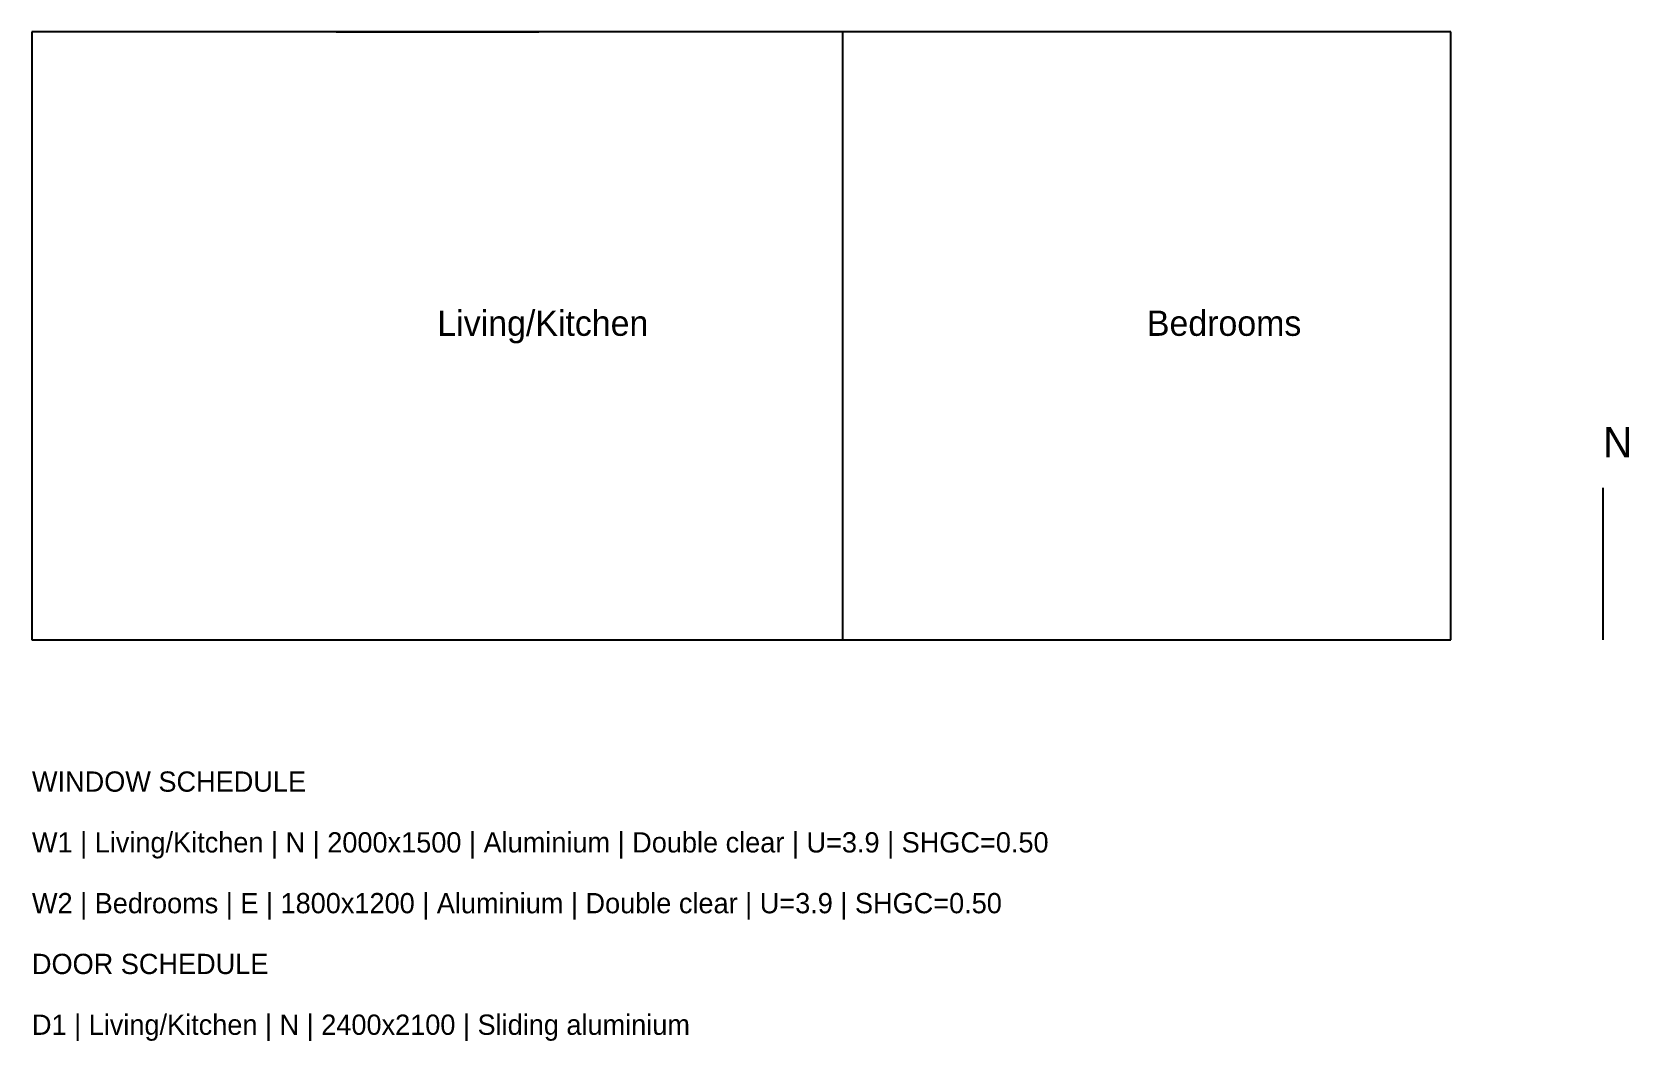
# Model space of a CAD drawing. Header units: millimetres. Extents: x 0 to 15757, y -3962 to 6000.
import ezdxf

# ---------------------------------------------------------------- set-up
doc = ezdxf.new("R2010")
doc.units = ezdxf.units.MM
for name, color, linetype in [('GLAZING', 7, 'Continuous'), ('NORTH', 7, 'Continuous'), ('SCHEDULE', 7, 'Continuous'), ('TEXT', 7, 'Continuous'), ('WALLS', 7, 'Continuous')]:
    doc.layers.add(name, color=color, linetype=linetype)

msp = doc.modelspace()

# ---------------------------------------------------------------- linework, layer by layer
at = {"layer": 'GLAZING'}
for p, q in [((3000, 6000), (5000, 6000)), ((14000, 2000), (14000, 3200))]:
    msp.add_line(p, q, dxfattribs=at)
at = {"layer": 'NORTH'}
msp.add_line((15500, 0), (15500, 1500), dxfattribs=at)
at = {"layer": 'WALLS'}
for p, q in [((14000, 6000), (0, 6000)), ((0, 6000), (0, 0)), ((8000, 0), (8000, 6000)), ((14000, 0), (14000, 6000)), ((0, 0), (14000, 0))]:
    msp.add_line(p, q, dxfattribs=at)

# ---------------------------------------------------------------- texts
at = {"layer": 'NORTH'}
msp.add_text('N', height=300, dxfattribs=at).set_placement((15500, 1800))
at = {"layer": 'SCHEDULE'}
for s, p in [('WINDOW SCHEDULE', (0, -1500)), ('W1 | Living/Kitchen | N | 2000x1500 | Aluminium | Double clear | U=3.9 | SHGC=0.50', (0, -2100)), ('W2 | Bedrooms | E | 1800x1200 | Aluminium | Double clear | U=3.9 | SHGC=0.50', (0, -2700)), ('DOOR SCHEDULE', (0, -3300)), ('D1 | Living/Kitchen | N | 2400x2100 | Sliding aluminium', (0, -3900))]:
    msp.add_text(s, height=200, dxfattribs=at).set_placement(p)
at = {"layer": 'TEXT'}
for s, p in [('Living/Kitchen', (4000, 3000)), ('Bedrooms', (11000, 3000))]:
    msp.add_text(s, height=250, dxfattribs=at).set_placement(p)

doc.saveas('drawing.dxf')
